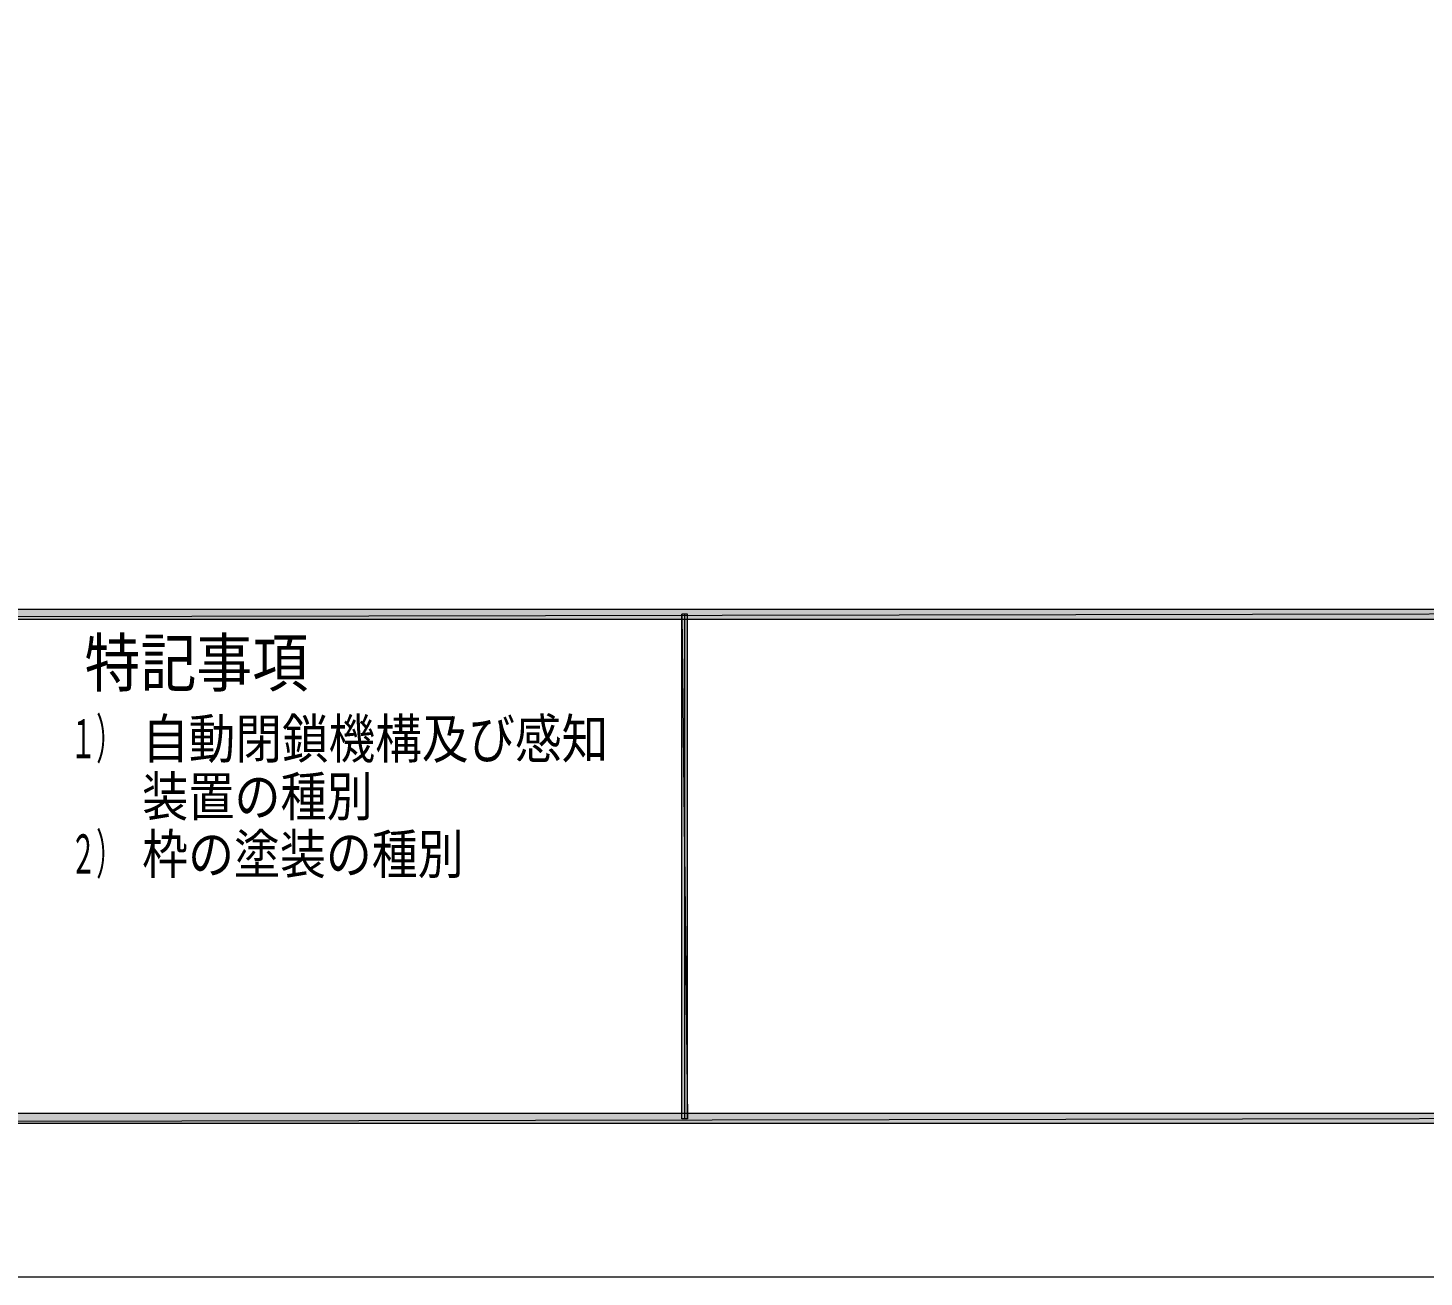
# Model space of a CAD drawing. Header units: millimetres. Extents: x 0 to 420, y 0 to 297.
# Drawn here: x 113.3 to 210.2, y 0 to 86.7 of the extents above; entities that cross this region are included whole.
import ezdxf
from ezdxf.enums import TextEntityAlignment as Align

# ---------------------------------------------------------------- set-up
doc = ezdxf.new("R2010")
doc.units = ezdxf.units.MM
doc.styles.add('kst32b', font='NotoSansJP-Variable.ttf')

msp = doc.modelspace()

# ---------------------------------------------------------------- hatches: boundary and pattern name
h = msp.add_hatch(color=7)
h.paths.add_polyline_path([(393.827, 11.345), (394.525, 10.647), (393.827, 45.635), (393.827, 11.345)])
h.paths.add_polyline_path([(394.525, 10.647), (393.827, 45.635), (394.525, 46.334), (394.525, 10.647)])
h.paths.add_polyline_path([(393.827, 45.635), (394.525, 46.334), (26.522, 45.635), (393.827, 45.635)])
h.paths.add_polyline_path([(394.525, 46.334), (26.522, 45.635), (25.823, 46.334), (394.525, 46.334)])
h.paths.add_polyline_path([(26.522, 45.635), (25.823, 46.334), (26.522, 11.345), (26.522, 45.635)])
h.paths.add_polyline_path([(25.823, 46.334), (26.522, 11.345), (25.823, 10.647), (25.823, 46.334)])
h.paths.add_polyline_path([(26.522, 11.345), (25.823, 10.647), (393.827, 11.345), (26.522, 11.345)])
h.paths.add_polyline_path([(25.823, 10.647), (393.827, 11.345), (394.525, 10.647), (25.823, 10.647)])
h = msp.add_hatch(color=7)
h.paths.add_polyline_path([(159.068, 45.995), (158.665, 45.995), (159.068, 10.986), (159.068, 45.995)])
h.paths.add_polyline_path([(158.665, 45.995), (159.068, 10.986), (158.665, 10.986), (158.665, 45.995)])

# ---------------------------------------------------------------- linework, layer by layer
at = {"lineweight": 13}
msp.add_lwpolyline([(0.191, 0), (0.191, 296.968), (420.158, 296.968), (420.158, 0)], close=True, dxfattribs=at)
at = {"lineweight": 0}
for points in [[(394.525, 46.334), (26.522, 45.635), (25.823, 46.334)], [(393.827, 45.635), (394.525, 46.334), (26.522, 45.635)], [(159.068, 45.995), (158.665, 45.995), (159.068, 10.986)], [(158.665, 45.995), (159.068, 10.986), (158.665, 10.986)], [(26.522, 11.345), (25.823, 10.647), (393.827, 11.345)], [(25.823, 10.647), (393.827, 11.345), (394.525, 10.647)]]:
    msp.add_lwpolyline(points, close=True, dxfattribs=at)
at = {"lineweight": 13}
msp.add_lwpolyline([(158.856, 45.995), (158.856, 10.986)], dxfattribs=at)

# ---------------------------------------------------------------- texts
at = {"style": 'kst32b'}
for s, height, p, p2 in [('特記事項', 3.2734, (117.221, 40.979), (132.743, 40.979)), ('１）', 2.7278, (116.226, 35.983), (119.851, 35.983)), ('１）', 2.7278, (116.226, 35.983), (119.851, 35.983)), ('自動閉鎖機構及び感知', 2.7278, (121.221, 35.983), (153.559, 35.983)), ('装置の種別', 2.7278, (121.221, 31.983), (137.225, 31.983)), ('２）', 2.7278, (116.226, 27.982), (119.851, 27.982)), ('枠の塗装の種別', 2.7278, (121.221, 27.982), (143.528, 27.982))]:
    msp.add_text(s, height=height, dxfattribs=at).set_placement(p, p2, align=Align.FIT)

doc.saveas('drawing.dxf')
